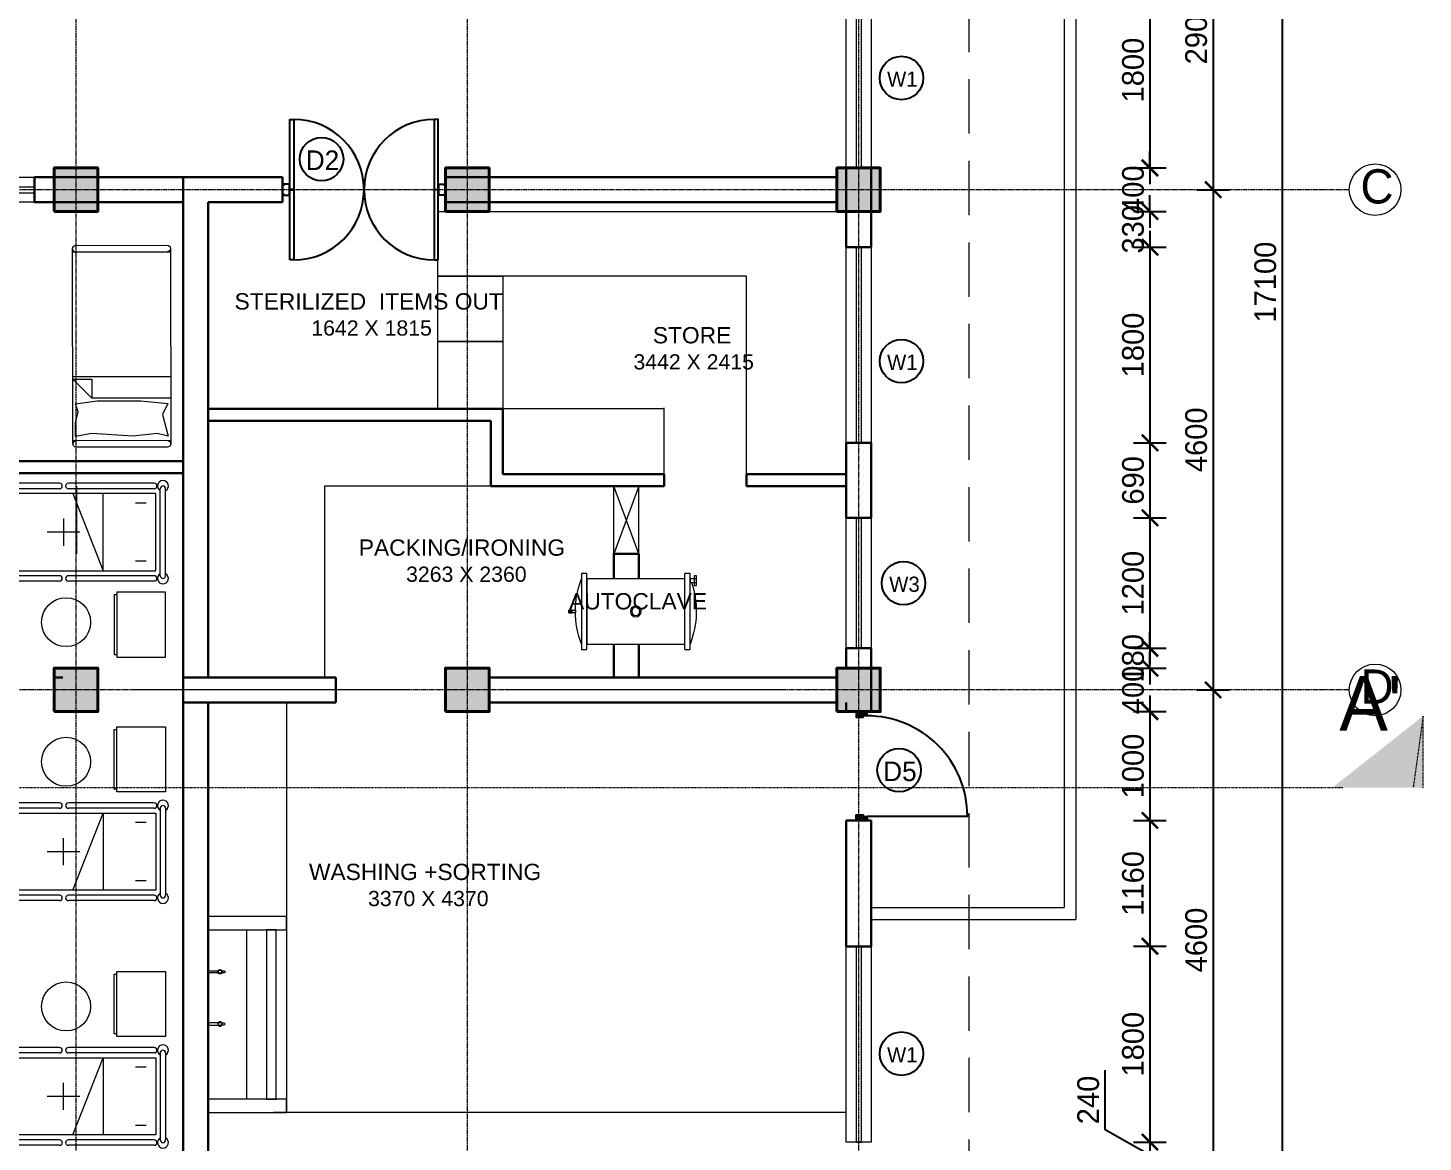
# Model space of a CAD drawing. Header units: inches. Extents: x -3071 to 2014935, y -37057 to 549694.
# Drawn here: x 1479307 to 1492143, y 417089 to 427335 of the extents above; entities that cross this region are included whole.
import ezdxf
from ezdxf.enums import TextEntityAlignment as Align

# ---------------------------------------------------------------- set-up
doc = ezdxf.new("R2010")
doc.units = ezdxf.units.IN
doc.header["$MEASUREMENT"] = 0
for name, pattern in [('ACAD_ISO08W100', [36, 24, -3, 6, -3]), ('DASHDOT2', [12.7, 6.35, -3.175, 0, -3.175]), ('DASHED', [0.75, 0.5, -0.25])]:
    doc.linetypes.add(name, pattern=pattern)
for name, color, linetype, lineweight in [('001-Archi- door window elevation', 92, 'Continuous', 25), ('001-Archi- Loose Furniture', 13, 'Continuous', 0), ('001-Archi-Opening Tags', 14, 'Continuous', 25), ('002-Archi- Opening', 90, 'Continuous', 25), ('002-Archi-Brick Wall', 10, 'Continuous', 50), ('A .4 col', 5, 'Continuous', 40), ('A 0.09 Furniture', 30, 'Continuous', 5), ('A 0.13 dw', 3, 'Continuous', 13), ('A 0.13 fixed furniture', 10, 'Continuous', 13), ('A 0.13 Furniture', 30, 'Continuous', 13), ('A 0.13 IND DIM', 240, 'Continuous', 13), ('A 0.13 sanitary', 8, 'Continuous', 13), ('A 0.13 Text', 6, 'Continuous', 13), ('A 0.13parapet partition', 230, 'Continuous', 13), ('A FURNITURE', 32, 'Continuous', 5), ('cen', 50, 'ACAD_ISO08W100', 5), ('dotted line', 1, 'DASHED', 9), ('Grid Tag', 6, 'Continuous', 20), ('p1 walls stone outline', 4, 'Continuous', 30), ('section', 6, 'DASHDOT2', 20), ('text', 7, 'Continuous', 25)]:
    doc.layers.add(name, color=color, linetype=linetype, lineweight=lineweight)
doc.styles.add('AERIAL', font='arial.ttf', dxfattribs={"height": 10})
doc.styles.add('Archi 100', font='GOTHIC.TTF', dxfattribs={"height": 200})
doc.styles.add('CG', font='GOTHIC.TTF', dxfattribs={"height": 40})
doc.styles.get("Standard").update_dxf_attribs({"font": 'GOTHIC.TTF'})
doc.dimstyles.new('Archi 100', dxfattribs={"dimtxt": 200, "dimasz": 150, "dimexe": 150, "dimexo": 300, "dimgap": 50, "dimtad": 1, "dimdec": 0, "dimrnd": 5, "dimzin": 0, "dimdsep": 46, "dimtxsty": 'Archi 100', "dimblk": 'ARCHTICK', "dimcen": 0.09, "dimdle": 150, "dimclrd": 256, "dimclre": 256, "dimclrt": 256, "dimadec": 0, "dimazin": 0, "dimtfac": 1, "dimtdec": 0, "dimtix": 1, "dimtofl": 0, "dimtmove": 0, "dimatfit": 3, "dimfxl": 150, "dimfxlon": 1, "dimtolj": 1, "dimtzin": 0, "dimlwd": -1, "dimlwe": -1, "dimarcsym": 0})

# ---------------------------------------------------------------- blocks, each defined once
blk = doc.blocks.new('tap bib long neck plan')
at = {"linetype": 'Continuous'}
blk.add_lwpolyline([(90, -10), (0, -10), (0, 10), (90, 10)], dxfattribs=at)
blk.add_lwpolyline([(126, 8), (147, 8, -1), (147, -8), (126, -8)], format="xyb", dxfattribs=at)
for radius in [20, 15]:
    blk.add_circle((108, 0), radius, dxfattribs=at)
blk = doc.blocks.new('autoclave')
at = {"layer": 'A FURNITURE'}
for p, q in [((-450, 350), (-450, -350)), ((450, 350), (450, -350))]:
    blk.add_line(p, q, dxfattribs=at)
for points in [[(-450, -350), (-500, -350), (-500, 350), (-450, 350)], [(450, 350), (500, 350), (500, -350), (450, -350)]]:
    blk.add_lwpolyline(points, dxfattribs=at)
for points in [[(-450, 300), (450, 300), (450, -300), (-450, -300)], [(-556, -12), (-556, 12), (-616, 12), (-616, -12)], [(-616, -12), (-616, 12), (-586, 12), (-586, -12)], [(559, -237), (559, -327), (538, -327), (538, -237)], [(500, -300), (500, -265), (559, -265), (559, -300)]]:
    blk.add_lwpolyline(points, close=True, dxfattribs=at)
for centre, radius in [((-601, 0), 8.75), ((-601, 0), 6.25), ((0, 0), 50), ((0, 0), 37.5)]:
    blk.add_circle(centre, radius, dxfattribs=at)
for centre, start, end in [((269, 0), 158.6772, 201.3228), ((-269, 0), 341.2946, 21.3228)]:
    blk.add_arc(centre, 825, start, end, dxfattribs=at)
blk = doc.blocks.new('A$C02CC5259')
at = {"layer": 'A FURNITURE', "ltscale": 12, "rotation": 90}
blk.add_blockref('autoclave', (300, 215), dxfattribs=at)
blk = doc.blocks.new('*U655')
at = {"ltscale": 100}
for points in [[(5, 50), (5, -50), (55, -50), (55, 15), (40, 15), (40, 50)], [(995, 50), (995, -50), (945, -50), (945, 15), (960, 15), (960, 50)]]:
    blk.add_hatch(color=256, dxfattribs=at).paths.add_polyline_path(points)
blk.add_lwpolyline([(43, 50), (43, 964, -0.414214), (957, 50)], format="xyb", dxfattribs=at)
for points in [[(5, 50), (5, -50), (55, -50), (55, 15), (40, 15), (40, 50)], [(995, 50), (995, -50), (945, -50), (945, 15), (960, 15), (960, 50)]]:
    blk.add_lwpolyline(points, close=True)
blk = doc.blocks.new('grid')
at = {"layer": 'Grid Tag', "linetype": 'Continuous', "ltscale": 30}
blk.add_circle((51, 48), 264, dxfattribs=at)
blk.add_attdef('GRID', (-143, -93), '', height=200)
blk = doc.blocks.new('fvreff')
for p, q in [((1237585, 353357), (1237585, 354157)), ((1237585, 353357), (1237585, 354157)), ((1237635, 353357), (1237635, 354157)), ((1237635, 353357), (1237635, 354157)), ((1238609, 354207), (1237819, 354207)), ((1238609, 354157), (1237819, 354157)), ((1239480, 354207), (1238690, 354207)), ((1239480, 354157), (1238690, 354157)), ((1239535, 353357), (1239535, 354157)), ((1239585, 353357), (1239585, 354157)), ((1237640, 354057), (1237705, 354057)), ((1237882, 354025), (1237982, 354025)), ((1238732, 354112), (1239011, 353402)), ((1239011, 353402), (1239011, 354112)), ((1239407, 354025), (1239307, 354025)), ((1238645, 353882), (1238645, 353632)), ((1238795, 353757), (1238495, 353757)), ((1237635, 353457), (1237705, 353457)), ((1237882, 353490), (1237982, 353490)), ((1239407, 353490), (1239307, 353490)), ((1238609, 353357), (1237819, 353357)), ((1238609, 353307), (1237819, 353307)), ((1239480, 353357), (1238690, 353357)), ((1239480, 353307), (1238690, 353307)), ((1237585, 351219), (1237585, 350419)), ((1237585, 351219), (1237585, 350419)), ((1237635, 351219), (1237635, 350419)), ((1237635, 351219), (1237635, 350419)), ((1238609, 351269), (1237819, 351269)), ((1238609, 351219), (1237819, 351219)), ((1239480, 351269), (1238690, 351269)), ((1239480, 351219), (1238690, 351219)), ((1239535, 351219), (1239535, 350419)), ((1239585, 351219), (1239585, 350419)), ((1237635, 351119), (1237705, 351119)), ((1237882, 351087), (1237982, 351087)), ((1238732, 350464), (1239011, 351174)), ((1239011, 351174), (1239011, 350464)), ((1239407, 351087), (1239307, 351087)), ((1238645, 350694), (1238645, 350944)), ((1238795, 350819), (1238495, 350819)), ((1237882, 350552), (1237982, 350552)), ((1239407, 350552), (1239307, 350552)), ((1237640, 350519), (1237705, 350519)), ((1238609, 350419), (1237819, 350419)), ((1239480, 350419), (1238690, 350419)), ((1238609, 350369), (1237819, 350369)), ((1239480, 350369), (1238690, 350369)), ((1238609, 349019), (1237819, 349019)), ((1239480, 349019), (1238690, 349019)), ((1237585, 348969), (1237585, 348169)), ((1237585, 348969), (1237585, 348169)), ((1237635, 348969), (1237635, 348169)), ((1237635, 348969), (1237635, 348169)), ((1238609, 348969), (1237819, 348969)), ((1239480, 348969), (1238690, 348969)), ((1238732, 348214), (1239011, 348924)), ((1239011, 348924), (1239011, 348214)), ((1239535, 348969), (1239535, 348169)), ((1239585, 348969), (1239585, 348169)), ((1237635, 348869), (1237705, 348869)), ((1237882, 348837), (1237982, 348837)), ((1239407, 348837), (1239307, 348837)), ((1238645, 348444), (1238645, 348694)), ((1238795, 348569), (1238495, 348569)), ((1237640, 348269), (1237705, 348269)), ((1237882, 348302), (1237982, 348302)), ((1239407, 348302), (1239307, 348302)), ((1238609, 348169), (1237819, 348169)), ((1238609, 348119), (1237819, 348119)), ((1239480, 348169), (1238690, 348169)), ((1239480, 348119), (1238690, 348119))]:
    blk.add_line(p, q)
for points in [[(1239495, 354112), (1237705, 354112), (1237705, 353402), (1239495, 353402)], [(1239135, 353207), (1239135, 352607), (1239585, 352607), (1239585, 353207)], [(1239135, 351369), (1239135, 351969), (1239585, 351969), (1239585, 351369)], [(1239495, 350464), (1237705, 350464), (1237705, 351174), (1239495, 351174)], [(1239135, 349119), (1239135, 349719), (1239585, 349719), (1239585, 349119)], [(1239495, 348214), (1237705, 348214), (1237705, 348924), (1239495, 348924)]]:
    blk.add_lwpolyline(points, close=True)
for points in [[(1239135, 353182), (1239110, 353182), (1239110, 352632), (1239135, 352632)], [(1239135, 351394), (1239110, 351394), (1239110, 351944), (1239135, 351944)], [(1239135, 349144), (1239110, 349144), (1239110, 349694), (1239135, 349694)]]:
    blk.add_lwpolyline(points)
for centre in [(1238669, 352930), (1238669, 351646), (1238669, 349396)]:
    blk.add_circle(centre, 225)
for centre, radius, start, end in [((1237610, 354182), 50, 300, 240), ((1237610, 354157), 25, 0, 180), ((1237610, 354157), 25, 0, 180), ((1237819, 354182), 25, 90, 270), ((1238609, 354182), 25, 270, 90), ((1238690, 354182), 25, 90, 270), ((1239480, 354182), 25, 270, 90), ((1239560, 354182), 50, 300, 240), ((1239560, 354157), 25, 0, 180), ((1237610, 353332), 50, 120, 60), ((1239560, 353332), 50, 120, 60), ((1237610, 353357), 25, 180, 0), ((1237610, 353357), 25, 180, 0), ((1237819, 353332), 25, 90, 270), ((1238609, 353332), 25, 270, 90), ((1238690, 353332), 25, 90, 270), ((1239480, 353332), 25, 270, 90), ((1239560, 353357), 25, 180, 0), ((1237610, 351244), 50, 300, 240), ((1237610, 351219), 25, 0, 180), ((1237610, 351219), 25, 0, 180), ((1237819, 351244), 25, 90, 270), ((1238609, 351244), 25, 270, 90), ((1238690, 351244), 25, 90, 270), ((1239480, 351244), 25, 270, 90), ((1239560, 351244), 50, 300, 240), ((1239560, 351219), 25, 0, 180), ((1237610, 350394), 50, 120, 60), ((1237610, 350419), 25, 180, 0), ((1237610, 350419), 25, 180, 0), ((1237819, 350394), 25, 90, 270), ((1238609, 350394), 25, 270, 90), ((1238690, 350394), 25, 90, 270), ((1239480, 350394), 25, 270, 90), ((1239560, 350394), 50, 120, 60), ((1239560, 350419), 25, 180, 0), ((1237610, 348994), 50, 300, 240), ((1237819, 348994), 25, 90, 270), ((1238609, 348994), 25, 270, 90), ((1238690, 348994), 25, 90, 270), ((1239480, 348994), 25, 270, 90), ((1239560, 348994), 50, 300, 240), ((1237610, 348969), 25, 0, 180), ((1237610, 348969), 25, 0, 180), ((1239560, 348969), 25, 0, 180), ((1237610, 348144), 50, 120, 60), ((1237610, 348169), 25, 180, 0), ((1237610, 348169), 25, 180, 0), ((1237819, 348144), 25, 90, 270), ((1238609, 348144), 25, 270, 90), ((1238690, 348144), 25, 90, 270), ((1239480, 348144), 25, 270, 90), ((1239560, 348144), 50, 120, 60), ((1239560, 348169), 25, 180, 0)]:
    blk.add_arc(centre, radius, start, end)
blk = doc.blocks.new('bed single hospital')
at = {"linetype": 'Continuous'}
for p, q in [((0, -30), (0, -1826)), ((900, -60), (0, -60)), ((900, -1826), (900, -30)), ((0, -650), (900, -650)), ((0, -1796), (900, -1796))]:
    blk.add_line(p, q, dxfattribs=at)
for points in [[(870, -60, 1), (870, 0), (30, 0, 1), (30, -60)], [(30, -1796, 1), (30, -1856), (870, -1856, 1), (870, -1796)]]:
    blk.add_lwpolyline(points, format="xyb", dxfattribs=at)
blk.add_lwpolyline([(625, -425), (875, -400), (825, -300), (875, -100), (775, -125), (550, -100), (175, -125), (25, -100), (25, -225), (50, -325), (25, -400), (225, -425)], close=True, dxfattribs=at)
blk.add_lwpolyline([(900, -450), (175, -450), (0, -625), (175, -625), (175, -450)], dxfattribs=at)
blk = doc.blocks.new('window tag')
blk.add_circle((0, 0), 200)
at = {"style": 'Archi 100', "flags": 1}
for tag, p in [('WIDTH', (15, 174.5)), ('HEIGHT', (-4.5, -348.5))]:
    blk.add_attdef(tag, p, '', height=200, dxfattribs=at)
at = {"style": 'Archi 100'}
blk.add_attdef('SYMBOL', text='', height=200, dxfattribs=at).set_placement((8, -10.5), align=Align.MIDDLE_CENTER)
blk = doc.blocks.new('OT DOOR')
for points in [[(-2, 1433), (-644, 1433, 0.014338), (-646, 1396), (-2, 1396)], [(-1, 1433, 0.146678), (1, 1433), (1, 1396), (-1, 1396)], [(3, 1435, 0.146678), (2, 1436), (40, 1436), (40, 1435)], [(644, 1433), (2, 1433), (2, 1396), (646, 1396, 0.014338)], [(-2, 67), (-644, 67, -0.014338), (-646, 104), (-2, 104)], [(-1, 67, -0.146678), (1, 67), (1, 104), (-1, 104)], [(644, 67), (2, 67), (2, 104), (646, 104, -0.014338)], [(3, 65, -0.146678), (2, 64), (40, 64), (40, 65)]]:
    blk.add_lwpolyline(points, format="xyb", close=True)
for points in [[(40, 1500), (40, 1488), (50, 1488), (50, 1437), (-10, 1437), (-10, 1437), (-50, 1437), (-50, 1488), (-40, 1488), (-40, 1500), (40, 1500)], [(40, 0), (40, 12), (50, 12), (50, 63), (-50, 63), (-50, 63), (-50, 63), (-50, 12), (-40, 12), (-40, 0), (40, 0)]]:
    blk.add_lwpolyline(points)
for centre, radius in [((1, 1435), 2.22), ((1, 1435), 0.933), ((1, 65), 2.22), ((1, 65), 0.933)]:
    blk.add_circle(centre, radius)
for centre, start, end in [((0, 1396), 180, 0), ((0, 104), 0, 180)]:
    blk.add_arc(centre, 646, start, end)
blk = doc.blocks.new('W2')
at = {"layer": 'A 0.13 dw'}
for points in [[(143910, 195589), (143910, 195359), (142110, 195359), (142110, 195589)], [(142110, 195446), (143910, 195446), (143910, 195496), (142110, 195496)]]:
    blk.add_lwpolyline(points, close=True, dxfattribs=at)
blk = doc.blocks.new('vfrfrfef')
at = {"layer": 'A 0.13 dw'}
for points in [[(1185496, 370608), (1185496, 370378), (1184296, 370378), (1184296, 370608)], [(1184296, 370465), (1185496, 370465), (1185496, 370515), (1184296, 370515)]]:
    blk.add_lwpolyline(points, close=True, dxfattribs=at)
blk = doc.blocks.new('ffwef')
at = {"layer": 'A 0.13 dw'}
for points in [[(1184596, 368096), (1184596, 367866), (1183596, 367866), (1183596, 368096)], [(1183596, 367953), (1184596, 367953), (1184596, 368003), (1183596, 368003)]]:
    blk.add_lwpolyline(points, close=True, dxfattribs=at)
blk = doc.blocks.new('_ArchTick')
at = {"color": 0, "linetype": 'ByBlock', "const_width": 0.15}
blk.add_lwpolyline([(-0.5, -0.5), (0.5, 0.5)], dxfattribs=at)
blk = doc.blocks.new('*D1755')
at = {"transparency": 16777216}
for p, q in [((1448085, 413003), (1448085, 412703)), ((1487149, 413003), (1487149, 412703)), ((1447935, 412853), (1487299, 412853))]:
    blk.add_line(p, q, dxfattribs=at)
at = {"layer": 'Defpoints', "color": 0, "transparency": 16777216}
for p in [(1448085, 419392), (1487149, 416447), (1487149, 412853)]:
    blk.add_point(p, dxfattribs=at)
at = {"transparency": 16777216, "xscale": 150, "yscale": 150, "zscale": 150, "rotation": 180}
blk.add_blockref('_ArchTick', (1448085, 412853), dxfattribs=at)
at = {"transparency": 16777216, "xscale": 150, "yscale": 150, "zscale": 150}
blk.add_blockref('_ArchTick', (1487149, 412853), dxfattribs=at)
at = {"transparency": 16777216, "insert": (1467617, 413008), "char_height": 200, "attachment_point": 5, "style": 'Archi 100'}
blk.add_mtext('\\A1;39065', dxfattribs=at)
blk = doc.blocks.new('*D1760')
at = {"transparency": 16777216}
for p, q in [((1489630, 427997), (1489630, 425897)), ((1489480, 427847), (1489780, 427847)), ((1489480, 426047), (1489780, 426047))]:
    blk.add_line(p, q, dxfattribs=at)
at = {"layer": 'Defpoints', "color": 0, "transparency": 16777216}
for p in [(1487064, 427847), (1487149, 426047), (1489630, 426047)]:
    blk.add_point(p, dxfattribs=at)
at = {"transparency": 16777216, "xscale": 150, "yscale": 150, "zscale": 150}
for p, rotation in [((1489630, 427847), 90), ((1489630, 426047), 270)]:
    blk.add_blockref('_ArchTick', p, dxfattribs=dict(at, rotation=rotation))
at = {"transparency": 16777216, "insert": (1489475, 426947), "char_height": 200, "attachment_point": 5, "rotation": 90, "style": 'Archi 100'}
blk.add_mtext('\\A1;1800', dxfattribs=at)
blk = doc.blocks.new('*D1761')
at = {"transparency": 16777216}
for p, q in [((1489630, 426047), (1489630, 426197)), ((1489480, 426047), (1489780, 426047)), ((1489480, 425647), (1489780, 425647)), ((1489630, 425647), (1489630, 425497))]:
    blk.add_line(p, q, dxfattribs=at)
at = {"layer": 'Defpoints', "color": 0, "transparency": 16777216}
for p in [(1487149, 426047), (1487149, 425647), (1489630, 425647)]:
    blk.add_point(p, dxfattribs=at)
at = {"transparency": 16777216, "xscale": 150, "yscale": 150, "zscale": 150}
for p, rotation in [((1489630, 426047), 270), ((1489630, 425647), 90)]:
    blk.add_blockref('_ArchTick', p, dxfattribs=dict(at, rotation=rotation))
at = {"transparency": 16777216, "insert": (1489475, 425847), "char_height": 200, "attachment_point": 5, "rotation": 90, "style": 'Archi 100'}
blk.add_mtext('\\A1;400', dxfattribs=at)
blk = doc.blocks.new('*D1762')
at = {"transparency": 16777216}
for p, q in [((1489630, 425647), (1489630, 425797)), ((1489480, 425647), (1489780, 425647)), ((1489480, 425319), (1489780, 425319)), ((1489630, 425319), (1489630, 425169))]:
    blk.add_line(p, q, dxfattribs=at)
at = {"layer": 'Defpoints', "color": 0, "transparency": 16777216}
for p in [(1487149, 425647), (1487064, 425319), (1489630, 425319)]:
    blk.add_point(p, dxfattribs=at)
at = {"transparency": 16777216, "xscale": 150, "yscale": 150, "zscale": 150}
for p, rotation in [((1489630, 425647), 270), ((1489630, 425319), 90)]:
    blk.add_blockref('_ArchTick', p, dxfattribs=dict(at, rotation=rotation))
at = {"transparency": 16777216, "insert": (1489475, 425483), "char_height": 200, "attachment_point": 5, "rotation": 90, "style": 'Archi 100'}
blk.add_mtext('\\A1;330', dxfattribs=at)
blk = doc.blocks.new('*D1763')
at = {"transparency": 16777216}
for p, q in [((1489630, 425469), (1489630, 423369)), ((1489480, 425319), (1489780, 425319)), ((1489480, 423519), (1489780, 423519))]:
    blk.add_line(p, q, dxfattribs=at)
at = {"layer": 'Defpoints', "color": 0, "transparency": 16777216}
for p in [(1487064, 425319), (1487064, 423519), (1489630, 423519)]:
    blk.add_point(p, dxfattribs=at)
at = {"transparency": 16777216, "xscale": 150, "yscale": 150, "zscale": 150}
for p, rotation in [((1489630, 425319), 90), ((1489630, 423519), 270)]:
    blk.add_blockref('_ArchTick', p, dxfattribs=dict(at, rotation=rotation))
at = {"transparency": 16777216, "insert": (1489475, 424419), "char_height": 200, "attachment_point": 5, "rotation": 90, "style": 'Archi 100'}
blk.add_mtext('\\A1;1800', dxfattribs=at)
blk = doc.blocks.new('*D1764')
at = {"transparency": 16777216}
for p, q in [((1489630, 423669), (1489630, 422679)), ((1489480, 423519), (1489780, 423519)), ((1489480, 422829), (1489780, 422829))]:
    blk.add_line(p, q, dxfattribs=at)
at = {"layer": 'Defpoints', "color": 0, "transparency": 16777216}
for p in [(1487064, 423519), (1487064, 422829), (1489630, 422829)]:
    blk.add_point(p, dxfattribs=at)
at = {"transparency": 16777216, "xscale": 150, "yscale": 150, "zscale": 150}
for p, rotation in [((1489630, 423519), 90), ((1489630, 422829), 270)]:
    blk.add_blockref('_ArchTick', p, dxfattribs=dict(at, rotation=rotation))
at = {"transparency": 16777216, "insert": (1489475, 423174), "char_height": 200, "attachment_point": 5, "rotation": 90, "style": 'Archi 100'}
blk.add_mtext('\\A1;690', dxfattribs=at)
blk = doc.blocks.new('*D1765')
at = {"transparency": 16777216}
for p, q in [((1489630, 422979), (1489630, 421480)), ((1489480, 422829), (1489780, 422829)), ((1489480, 421630), (1489780, 421630))]:
    blk.add_line(p, q, dxfattribs=at)
at = {"layer": 'Defpoints', "color": 0, "transparency": 16777216}
for p in [(1487064, 422829), (1487064, 421630), (1489630, 421630)]:
    blk.add_point(p, dxfattribs=at)
at = {"transparency": 16777216, "xscale": 150, "yscale": 150, "zscale": 150}
for p, rotation in [((1489630, 422829), 90), ((1489630, 421630), 270)]:
    blk.add_blockref('_ArchTick', p, dxfattribs=dict(at, rotation=rotation))
at = {"transparency": 16777216, "insert": (1489475, 422229), "char_height": 200, "attachment_point": 5, "rotation": 90, "style": 'Archi 100'}
blk.add_mtext('\\A1;1200', dxfattribs=at)
blk = doc.blocks.new('*D1766')
at = {"transparency": 16777216}
for p, q in [((1489630, 421630), (1489630, 421780)), ((1489480, 421630), (1489780, 421630)), ((1489480, 421447), (1489780, 421447)), ((1489630, 421447), (1489630, 421297))]:
    blk.add_line(p, q, dxfattribs=at)
at = {"layer": 'Defpoints', "color": 0, "transparency": 16777216}
for p in [(1487064, 421630), (1487149, 421447), (1489630, 421447)]:
    blk.add_point(p, dxfattribs=at)
at = {"transparency": 16777216, "xscale": 150, "yscale": 150, "zscale": 150}
for p, rotation in [((1489630, 421630), 270), ((1489630, 421447), 90)]:
    blk.add_blockref('_ArchTick', p, dxfattribs=dict(at, rotation=rotation))
at = {"transparency": 16777216, "insert": (1489475, 421538), "char_height": 200, "attachment_point": 5, "rotation": 90, "style": 'Archi 100'}
blk.add_mtext('\\A1;180', dxfattribs=at)
blk = doc.blocks.new('*D1767')
at = {"transparency": 16777216}
for p, q in [((1489630, 421447), (1489630, 421597)), ((1489480, 421447), (1489780, 421447)), ((1489480, 421047), (1489780, 421047)), ((1489630, 421047), (1489630, 420897))]:
    blk.add_line(p, q, dxfattribs=at)
at = {"layer": 'Defpoints', "color": 0, "transparency": 16777216}
for p in [(1487149, 421447), (1487149, 421047), (1489630, 421047)]:
    blk.add_point(p, dxfattribs=at)
at = {"transparency": 16777216, "xscale": 150, "yscale": 150, "zscale": 150}
for p, rotation in [((1489630, 421447), 270), ((1489630, 421047), 90)]:
    blk.add_blockref('_ArchTick', p, dxfattribs=dict(at, rotation=rotation))
at = {"transparency": 16777216, "insert": (1489475, 421247), "char_height": 200, "attachment_point": 5, "rotation": 90, "style": 'Archi 100'}
blk.add_mtext('\\A1;400', dxfattribs=at)
blk = doc.blocks.new('*D1768')
at = {"transparency": 16777216}
for p, q in [((1489630, 421197), (1489630, 419897)), ((1489480, 421047), (1489780, 421047)), ((1489480, 420047), (1489780, 420047))]:
    blk.add_line(p, q, dxfattribs=at)
at = {"layer": 'Defpoints', "color": 0, "transparency": 16777216}
for p in [(1487149, 421047), (1487064, 420047), (1489630, 420047)]:
    blk.add_point(p, dxfattribs=at)
at = {"transparency": 16777216, "xscale": 150, "yscale": 150, "zscale": 150}
for p, rotation in [((1489630, 421047), 90), ((1489630, 420047), 270)]:
    blk.add_blockref('_ArchTick', p, dxfattribs=dict(at, rotation=rotation))
at = {"transparency": 16777216, "insert": (1489475, 420547), "char_height": 200, "attachment_point": 5, "rotation": 90, "style": 'Archi 100'}
blk.add_mtext('\\A1;1000', dxfattribs=at)
blk = doc.blocks.new('*D1769')
at = {"transparency": 16777216}
for p, q in [((1489630, 420197), (1489630, 418739)), ((1489480, 420047), (1489780, 420047)), ((1489480, 418889), (1489780, 418889))]:
    blk.add_line(p, q, dxfattribs=at)
at = {"layer": 'Defpoints', "color": 0, "transparency": 16777216}
for p in [(1487064, 420047), (1487064, 418889), (1489630, 418889)]:
    blk.add_point(p, dxfattribs=at)
at = {"transparency": 16777216, "xscale": 150, "yscale": 150, "zscale": 150}
for p, rotation in [((1489630, 420047), 90), ((1489630, 418889), 270)]:
    blk.add_blockref('_ArchTick', p, dxfattribs=dict(at, rotation=rotation))
at = {"transparency": 16777216, "insert": (1489475, 419468), "char_height": 200, "attachment_point": 5, "rotation": 90, "style": 'Archi 100'}
blk.add_mtext('\\A1;1160', dxfattribs=at)
blk = doc.blocks.new('*D1770')
at = {"transparency": 16777216}
for p, q in [((1489630, 419039), (1489630, 416939)), ((1489480, 418889), (1489780, 418889)), ((1489480, 417089), (1489780, 417089))]:
    blk.add_line(p, q, dxfattribs=at)
at = {"layer": 'Defpoints', "color": 0, "transparency": 16777216}
for p in [(1487064, 418889), (1487064, 417089), (1489630, 417089)]:
    blk.add_point(p, dxfattribs=at)
at = {"transparency": 16777216, "xscale": 150, "yscale": 150, "zscale": 150}
for p, rotation in [((1489630, 418889), 90), ((1489630, 417089), 270)]:
    blk.add_blockref('_ArchTick', p, dxfattribs=dict(at, rotation=rotation))
at = {"transparency": 16777216, "insert": (1489475, 417989), "char_height": 200, "attachment_point": 5, "rotation": 90, "style": 'Archi 100'}
blk.add_mtext('\\A1;1800', dxfattribs=at)
blk = doc.blocks.new('*D1771')
at = {"transparency": 16777216}
for p, q in [((1489218, 417203), (1489218, 417749)), ((1489630, 416968), (1489218, 417203)), ((1489630, 417239), (1489630, 416697)), ((1489480, 417089), (1489780, 417089)), ((1489480, 416847), (1489780, 416847))]:
    blk.add_line(p, q, dxfattribs=at)
at = {"layer": 'Defpoints', "color": 0, "transparency": 16777216}
for p in [(1487064, 417089), (1487149, 416847), (1489630, 416847)]:
    blk.add_point(p, dxfattribs=at)
at = {"transparency": 16777216, "xscale": 150, "yscale": 150, "zscale": 150}
for p, rotation in [((1489630, 417089), 90), ((1489630, 416847), 270)]:
    blk.add_blockref('_ArchTick', p, dxfattribs=dict(at, rotation=rotation))
at = {"transparency": 16777216, "insert": (1489063, 417476), "char_height": 200, "attachment_point": 5, "rotation": 90, "style": 'Archi 100'}
blk.add_mtext('\\A1;240', dxfattribs=at)
blk = doc.blocks.new('*D1774')
at = {"transparency": 16777216}
for p, q in [((1490211, 428897), (1490211, 425697)), ((1490061, 428747), (1490361, 428747)), ((1490061, 425847), (1490361, 425847))]:
    blk.add_line(p, q, dxfattribs=at)
at = {"layer": 'Defpoints', "color": 0, "transparency": 16777216}
for p in [(1486949, 428747), (1486949, 425847), (1490211, 425847)]:
    blk.add_point(p, dxfattribs=at)
at = {"transparency": 16777216, "xscale": 150, "yscale": 150, "zscale": 150}
for p, rotation in [((1490211, 428747), 90), ((1490211, 425847), 270)]:
    blk.add_blockref('_ArchTick', p, dxfattribs=dict(at, rotation=rotation))
at = {"transparency": 16777216, "insert": (1490056, 427297), "char_height": 200, "attachment_point": 5, "rotation": 90, "style": 'Archi 100'}
blk.add_mtext('\\A1;2900', dxfattribs=at)
blk = doc.blocks.new('*D1775')
at = {"transparency": 16777216}
for p, q in [((1490211, 425997), (1490211, 421097)), ((1490061, 425847), (1490361, 425847)), ((1490061, 421247), (1490361, 421247))]:
    blk.add_line(p, q, dxfattribs=at)
at = {"layer": 'Defpoints', "color": 0, "transparency": 16777216}
for p in [(1486949, 425847), (1486949, 421247), (1490211, 421247)]:
    blk.add_point(p, dxfattribs=at)
at = {"transparency": 16777216, "xscale": 150, "yscale": 150, "zscale": 150}
for p, rotation in [((1490211, 425847), 90), ((1490211, 421247), 270)]:
    blk.add_blockref('_ArchTick', p, dxfattribs=dict(at, rotation=rotation))
at = {"transparency": 16777216, "insert": (1490056, 423547), "char_height": 200, "attachment_point": 5, "rotation": 90, "style": 'Archi 100'}
blk.add_mtext('\\A1;4600', dxfattribs=at)
blk = doc.blocks.new('*D1776')
at = {"transparency": 16777216}
for p, q in [((1490211, 421397), (1490211, 416497)), ((1490061, 421247), (1490361, 421247)), ((1490061, 416647), (1490361, 416647))]:
    blk.add_line(p, q, dxfattribs=at)
at = {"layer": 'Defpoints', "color": 0, "transparency": 16777216}
for p in [(1486949, 421247), (1486949, 416647), (1490211, 416647)]:
    blk.add_point(p, dxfattribs=at)
at = {"transparency": 16777216, "xscale": 150, "yscale": 150, "zscale": 150}
for p, rotation in [((1490211, 421247), 90), ((1490211, 416647), 270)]:
    blk.add_blockref('_ArchTick', p, dxfattribs=dict(at, rotation=rotation))
at = {"transparency": 16777216, "insert": (1490056, 418947), "char_height": 200, "attachment_point": 5, "rotation": 90, "style": 'Archi 100'}
blk.add_mtext('\\A1;4600', dxfattribs=at)
blk = doc.blocks.new('*D1777')
at = {"transparency": 16777216}
for p, q in [((1490847, 433697), (1490847, 416297)), ((1490697, 433547), (1490997, 433547)), ((1490697, 416447), (1490997, 416447))]:
    blk.add_line(p, q, dxfattribs=at)
at = {"layer": 'Defpoints', "color": 0, "transparency": 16777216}
for p in [(1487149, 433547), (1487149, 416447), (1490847, 416447)]:
    blk.add_point(p, dxfattribs=at)
at = {"transparency": 16777216, "xscale": 150, "yscale": 150, "zscale": 150}
for p, rotation in [((1490847, 433547), 90), ((1490847, 416447), 270)]:
    blk.add_blockref('_ArchTick', p, dxfattribs=dict(at, rotation=rotation))
at = {"transparency": 16777216, "insert": (1490692, 424997), "char_height": 200, "attachment_point": 5, "rotation": 90, "style": 'Archi 100'}
blk.add_mtext('\\A1;17100', dxfattribs=at)

msp = doc.modelspace()

# ---------------------------------------------------------------- hatches: boundary and pattern name
at = {"layer": 'A .4 col', "linetype": 'Continuous'}
h = msp.add_hatch(color=256, dxfattribs=at)
h.dxf.hatch_style = 1
h.paths.add_polyline_path([(1479549.45, 425647.13), (1479949.45, 425647.13), (1479949.45, 426047.13), (1479549.45, 426047.13)])
h = msp.add_hatch(color=256, dxfattribs=at)
h.dxf.hatch_style = 1
h.paths.add_polyline_path([(1483149.45, 425647.13), (1483549.45, 425647.13), (1483549.45, 426047.13), (1483149.45, 426047.13)])
h = msp.add_hatch(color=256, dxfattribs=at)
h.dxf.hatch_style = 1
h.paths.add_polyline_path([(1486749.45, 425647.13), (1487149.45, 425647.13), (1487149.45, 426047.13), (1486749.45, 426047.13)])
h = msp.add_hatch(color=256, dxfattribs=at)
h.dxf.hatch_style = 1
h.paths.add_polyline_path([(1479549.45, 421047.13), (1479949.45, 421047.13), (1479949.45, 421447.13), (1479549.45, 421447.13)])
h = msp.add_hatch(color=256, dxfattribs=at)
h.dxf.hatch_style = 1
h.paths.add_polyline_path([(1483149.45, 421047.13), (1483549.45, 421047.13), (1483549.45, 421447.13), (1483149.45, 421447.13)])
h = msp.add_hatch(color=256, dxfattribs=at)
h.dxf.hatch_style = 1
h.paths.add_polyline_path([(1486749.45, 421047.13), (1487149.45, 421047.13), (1487149.45, 421447.13), (1486749.45, 421447.13)])
at = {"layer": 'section'}
msp.add_hatch(color=256, dxfattribs=at).paths.add_polyline_path([(1492142.88, 421006.9), (1491307.79, 420347.81), (1492142.88, 420347.81)])

# ---------------------------------------------------------------- linework, layer by layer
at = {"layer": '002-Archi-Brick Wall'}
msp.add_line((1479634.45, 422732.13), (1479634.45, 422732.13), dxfattribs=at)
msp.add_line((1479634.45, 422732.13), (1479634.45, 422732.13), dxfattribs=at)
msp.add_line((1479634.45, 422732.13), (1479634.45, 422732.13), dxfattribs=at)
msp.add_line((1479634.45, 422732.13), (1479634.45, 422732.13), dxfattribs=at)
at = {"layer": 'A .4 col', "linetype": 'Continuous'}
for points in [[(1479549.45, 425647.13), (1479949.45, 425647.13), (1479949.45, 426047.13), (1479549.45, 426047.13)], [(1483149.45, 425647.13), (1483549.45, 425647.13), (1483549.45, 426047.13), (1483149.45, 426047.13)], [(1486749.45, 425647.13), (1487149.45, 425647.13), (1487149.45, 426047.13), (1486749.45, 426047.13)], [(1479549.45, 421047.13), (1479949.45, 421047.13), (1479949.45, 421447.13), (1479549.45, 421447.13)], [(1483149.45, 421047.13), (1483549.45, 421047.13), (1483549.45, 421447.13), (1483149.45, 421447.13)], [(1486749.45, 421047.13), (1487149.45, 421047.13), (1487149.45, 421447.13), (1486749.45, 421447.13)]]:
    msp.add_lwpolyline(points, close=True, dxfattribs=at)
at = {"layer": 'A 0.09 Furniture', "linetype": 'Continuous'}
for p, q in [((1485159.45, 423832.13), (1483677.11, 423832.13)), ((1485159.45, 423232.13), (1485159.45, 423842.13))]:
    msp.add_line(p, q, dxfattribs=at)
msp.add_lwpolyline([(1485919.45, 423122.13), (1485919.45, 425052.13), (1483077.11, 425052.13), (1483077.11, 425647.13), (1486749.45, 425647.13)], dxfattribs=at)
for points in [[(1483677.11, 425052.13), (1483677.11, 424452.13), (1483077.11, 424452.13), (1483077.11, 425052.13)], [(1483677.11, 424452.13), (1483677.11, 423832.13), (1483077.11, 423832.13), (1483077.11, 424452.13)]]:
    msp.add_lwpolyline(points, close=True, dxfattribs=at)
at = {"layer": 'A 0.13 dw', "ltscale": 15}
for p, q in [((1482825.55, 421247.13), (1480265.35, 421247.13)), ((1486263.25, 421247.13), (1483703.05, 421247.13))]:
    msp.add_line(p, q, dxfattribs=at)
at = {"layer": 'A 0.13 fixed furniture'}
for p, q in [((1483567.11, 423122.13), (1482034.62, 423122.13)), ((1482034.62, 423122.13), (1482034.62, 421362.13)), ((1481685.99, 421122.53), (1481685.99, 417362.13)), ((1486834.45, 417362.13), (1481565.99, 417362.13))]:
    msp.add_line(p, q, dxfattribs=at)
at = {"layer": 'A 0.13 sanitary'}
for p, q in [((1481685.99, 419162.13), (1480965.99, 419162.13)), ((1481685.99, 419042.13), (1481685.99, 419162.13)), ((1480965.99, 419042.13), (1481685.99, 419042.13))]:
    msp.add_line(p, q, dxfattribs=at)
for points in [[(1481500.98, 417482.13), (1481320.98, 417482.13), (1481320.98, 419042.13), (1481500.98, 419042.13)], [(1481590.98, 419042.13), (1481500.98, 419042.13), (1481500.98, 417482.13), (1481590.98, 417482.13)], [(1480965.99, 417362.13), (1481685.99, 417362.13), (1481685.99, 417482.13), (1480965.99, 417482.13)]]:
    msp.add_lwpolyline(points, close=True, dxfattribs=at)
at = {"layer": 'A 0.13parapet partition'}
for p, q in [((1488949.45, 430344.41), (1488949.45, 419135.14)), ((1488839.45, 429744.41), (1488839.45, 419245.14)), ((1487064.45, 419245.14), (1488839.45, 419245.14)), ((1487064.45, 419135.14), (1488949.45, 419135.14))]:
    msp.add_line(p, q, dxfattribs=at)
at = {"layer": 'A 0.13parapet partition', "ltscale": 20}
for p, q in [((1479757.63, 422499.02), (1479757.63, 423122.13)), ((1484697.8, 422499.02), (1484697.8, 423122.13)), ((1484927.8, 422499.02), (1484697.8, 423122.13)), ((1484927.8, 423122.13), (1484697.8, 422499.02)), ((1484927.8, 422499.02), (1484927.8, 423122.13))]:
    msp.add_line(p, q, dxfattribs=at)
at = {"layer": 'cen', "ltscale": 2}
for p, q in [((1479749.45, 437077.51), (1479749.45, 411992.49)), ((1483349.45, 437077.51), (1483349.45, 411992.49)), ((1486949.45, 437077.51), (1486949.45, 411992.49)), ((1491464.45, 425847.13), (1443784.45, 425847.13)), ((1491464.45, 421247.13), (1443784.45, 421247.13))]:
    msp.add_line(p, q, dxfattribs=at)
at = {"layer": 'dotted line', "ltscale": 1000}
msp.add_line((1487964.45, 434362.9), (1487964.45, 414917.09), dxfattribs=at)
at = {"layer": 'p1 walls stone outline'}
for p, q in [((1486834.45, 425318.87), (1486834.45, 426047.13)), ((1487064.45, 426047.13), (1487064.45, 425318.87)), ((1480735.99, 425962.13), (1479366.5, 425962.13)), ((1479366.5, 425962.13), (1479366.5, 425727.19)), ((1481649.45, 425961.52), (1480735.99, 425962.13)), ((1480735.99, 425962.13), (1480735.99, 421132.13)), ((1481649.45, 425961.52), (1481649.45, 425731.52)), ((1483789.66, 425962.13), (1483149.45, 425962.13)), ((1486038.36, 425962.13), (1483489.66, 425962.13)), ((1486038.36, 425962.13), (1486749.45, 425962.13)), ((1480735.99, 425732.13), (1479366.5, 425732.13)), ((1481649.45, 425732.13), (1480965.99, 425732.13)), ((1480965.99, 425732.13), (1480965.99, 421362.13)), ((1486749.45, 425732.13), (1483149.45, 425732.13)), ((1486834.45, 425318.87), (1487064.45, 425318.87)), ((1483677.11, 423832.13), (1480965.99, 423832.13)), ((1483677.11, 423232.13), (1483677.11, 423832.13)), ((1483567.11, 423722.13), (1480965.99, 423722.13)), ((1483567.11, 423122.13), (1483567.11, 423722.13)), ((1486834.45, 422829.42), (1486834.45, 423518.99)), ((1486834.45, 423518.99), (1487064.45, 423518.99)), ((1487064.45, 423518.99), (1487064.45, 422829.42)), ((1480735.99, 423350.86), (1477734.45, 423350.86)), ((1480735.99, 423263.98), (1480735.99, 423373.98)), ((1477734.45, 423240.86), (1480735.99, 423240.86)), ((1485159.45, 423232.13), (1483677.11, 423232.13)), ((1485159.45, 423232.13), (1485159.45, 423122.13)), ((1486834.45, 423232.13), (1485919.45, 423232.13)), ((1485919.45, 423232.13), (1485919.45, 423122.13)), ((1485159.45, 423122.13), (1483567.11, 423122.13)), ((1486834.45, 423122.13), (1485919.45, 423122.13)), ((1486834.45, 422829.42), (1487064.45, 422829.42)), ((1484697.8, 422269.02), (1484697.8, 422499.02)), ((1484697.8, 422499.02), (1484927.8, 422499.02)), ((1484927.8, 422269.02), (1484927.8, 422499.02)), ((1484697.8, 422269.02), (1484697.8, 422410.53)), ((1484697.8, 421362.13), (1484697.8, 421669.02)), ((1484927.8, 421362.13), (1484927.8, 421669.02)), ((1486834.45, 421447.13), (1486834.45, 421629.54)), ((1486834.45, 421629.54), (1487064.45, 421629.54)), ((1487064.45, 421629.54), (1487064.45, 421047.13)), ((1479629.45, 421362.13), (1479549.45, 421362.13)), ((1482140.08, 421362.13), (1480735.99, 421362.13)), ((1481349.28, 421362.13), (1480735.99, 421362.13)), ((1482034.62, 421362.13), (1482030.37, 421362.13)), ((1482140.08, 421362.13), (1482140.08, 421132.13)), ((1483149.45, 421132.13), (1483149.45, 421362.13)), ((1483549.45, 421362.13), (1484384.39, 421362.13)), ((1486263.25, 421362.13), (1483703.05, 421362.13)), ((1486561.82, 421362.13), (1485730.11, 421362.13)), ((1486562.27, 421362.13), (1486749.45, 421362.13)), ((1487149.45, 421362.13), (1487149.45, 421132.13)), ((1480735.99, 421132.13), (1482030.37, 421132.13)), ((1480735.99, 421132.13), (1480735.99, 416762.13)), ((1480965.99, 421132.13), (1480965.99, 416762.13)), ((1482030.37, 421132.13), (1482140.08, 421132.13)), ((1484499.39, 421132.13), (1483549.45, 421132.13)), ((1485718.53, 421132.13), (1484499.39, 421132.13)), ((1486561.82, 421132.13), (1485344.44, 421132.13)), ((1486562.27, 421132.13), (1486749.45, 421132.13)), ((1486834.45, 421131.9), (1486834.45, 421047.13)), ((1487064.45, 421047.13), (1486834.45, 421047.13)), ((1487064.45, 421131.9), (1487064.45, 421047.13)), ((1486834.45, 420047.13), (1486834.45, 418888.72)), ((1487064.45, 420047.13), (1486834.45, 420047.13)), ((1487064.45, 420047.13), (1487064.45, 418888.72)), ((1486834.45, 418888.72), (1487064.45, 418888.72))]:
    msp.add_line(p, q, dxfattribs=at)
at = {"layer": 'section'}
for p, q in [((1492142.88, 421006.9), (1492051.94, 420347.81)), ((1492142.88, 420347.81), (1492142.88, 421006.9)), ((1491402.99, 420347.81), (1442915.17, 420347.81))]:
    msp.add_line(p, q, dxfattribs=at)

# ---------------------------------------------------------------- block references
ref = msp.add_blockref('grid', (1491655.51, 425804.02), dxfattribs=dict(xscale=0.8987445155798923, yscale=0.8987445155798923, zscale=0.8987445155798923))
ref.add_attrib('GRID', 'C', (1491566.98, 425720.24), dxfattribs={"height": 314.56})
ref = msp.add_blockref('grid', (1491655.51, 421204.03), dxfattribs=dict(xscale=0.8987445155798923, yscale=0.8987445155798923, zscale=0.8987445155798923))
ref.add_attrib('GRID', 'D', (1491566.98, 421120.25), dxfattribs={"height": 314.56})
at = {"layer": '001-Archi- door window elevation', "color": 2}
msp.add_blockref('ffwef', (294770.56, 57866.63), dxfattribs=at)
at = {"layer": '001-Archi- door window elevation', "color": 2, "rotation": 90}
msp.add_blockref('vfrfrfef', (1857442.29, -762666.58), dxfattribs=at)
at = {"layer": '001-Archi- Loose Furniture', "xscale": -1, "rotation": 180.0797685872157}
msp.add_blockref('bed single hospital', (1479721.6, 423478.67), dxfattribs=at)
at = {"layer": '001-Archi- Loose Furniture'}
msp.add_blockref('fvreff', (240989.72, 68939.99), dxfattribs=at)
at = {"layer": '001-Archi-Opening Tags'}
ref = msp.add_blockref('window tag', (1487343.82, 426874.35), dxfattribs=at)
ref.add_attrib('SYMBOL', 'W1', dxfattribs={"layer": '0', "height": 140, "style": 'CG'}).set_placement((1487351.82, 426863.85), align=Align.MIDDLE_CENTER)
ref = msp.add_blockref('window tag', (1482009.36, 426128.4), dxfattribs=at)
ref.add_attrib('SYMBOL', 'D2', dxfattribs={"layer": '0', "height": 180, "style": 'CG'}).set_placement((1482017.36, 426117.9), align=Align.MIDDLE_CENTER)
ref = msp.add_blockref('window tag', (1487343.82, 424270.88), dxfattribs=at)
ref.add_attrib('SYMBOL', 'W1', dxfattribs={"layer": '0', "height": 140, "style": 'CG'}).set_placement((1487351.82, 424260.38), align=Align.MIDDLE_CENTER)
ref = msp.add_blockref('window tag', (1487363.47, 422229.1), dxfattribs=at)
ref.add_attrib('SYMBOL', 'W3', dxfattribs={"layer": '0', "height": 140, "style": 'CG'}).set_placement((1487371.47, 422218.6), align=Align.MIDDLE_CENTER)
ref = msp.add_blockref('window tag', (1487321.87, 420508.84), dxfattribs=at)
ref.add_attrib('SYMBOL', 'D5', dxfattribs={"layer": '0', "height": 180, "style": 'CG'}).set_placement((1487329.87, 420498.34), align=Align.MIDDLE_CENTER)
ref = msp.add_blockref('window tag', (1487343.82, 417901.75), dxfattribs=at)
ref.add_attrib('SYMBOL', 'W1', dxfattribs={"layer": '0', "height": 140, "style": 'CG'}).set_placement((1487351.82, 417891.25), align=Align.MIDDLE_CENTER)
at = {"layer": '002-Archi- Opening', "rotation": 269.9999855143101}
msp.add_blockref('OT DOOR', (1481649.45, 425847.13), dxfattribs=at)
at = {"layer": '002-Archi- Opening', "xscale": -1.010101010091603, "yscale": 1.010101010100698, "zscale": 1.01010101010101, "rotation": 270}
msp.add_blockref('*U655', (1486976.52, 420041.85), dxfattribs=at)
at = {"layer": 'A 0.13 Furniture', "extrusion": (0, 0, -1), "zscale": -1, "rotation": 90}
msp.add_blockref('A$C02CC5259', (-1484684.87, 421669.02), dxfattribs=at)
at = {"layer": 'A 0.13 IND DIM', "rotation": 90}
for p in [(1682423.05, 283936.86), (1682423.05, 281408.72), (1682423.05, 274978.57)]:
    msp.add_blockref('W2', p, dxfattribs=at)
at = {"layer": 'A 0.13 sanitary'}
msp.add_blockref('tap bib long neck plan', (1480967.37, 418654.71), dxfattribs=at)
at = {"layer": 'A 0.13 sanitary', "xscale": -1, "rotation": 180}
msp.add_blockref('tap bib long neck plan', (1480967.37, 418174.71), dxfattribs=at)

# ---------------------------------------------------------------- texts
at = {"layer": 'A 0.13 Text', "linetype": 'Continuous', "insert": (1491659.36, 421123.74), "char_height": 500, "width": 2050.5885, "attachment_point": 5, "style": 'CG'}
msp.add_mtext("A'", dxfattribs=at)
at = {"layer": 'text', "char_height": 150, "width": 14192.8258, "attachment_point": 1, "style": 'AERIAL'}
for s, insert in [('STERILIZED  ITEMS OUT\\P{\\H0.9333x;             1642 X 1815}', (1481208.43, 424895.09)), ('    STORE {\\H0.75x;\\P\\H1.244x; 3442 X 2415}', (1484823.63, 424583.73)), ('PACKING/IRONING\\P{\\H0.9333x;        3263 X 2360}', (1482351.71, 422630.88)), ('AUTOCLAVE', (1484286.1, 422137.14)), ('WASHING +SORTING\\P{\\H0.9333x;          3370 X 4370}', (1481893.15, 419648.55))]:
    msp.add_mtext(s, dxfattribs=dict(at, insert=insert))

# ---------------------------------------------------------------- dimensions: what is measured, and where the dimension line sits
dim = msp.add_linear_dim(base=(1490847.27, 416447.13), p1=(1487149.45, 433547.13), p2=(1487149.45, 416447.13), angle=90, dimstyle='Archi 100')
dim.commit()
dim.dimension.update_dxf_attribs({"geometry": '*D1777', "text_midpoint": (1490692.24, 424997.13)})
for base, p1, p2, picture, middle in [((1490210.71, 425847.13), (1486949.45, 428747.13), (1486949.45, 425847.13), '*D1774', (1490055.68, 427297.13)), ((1489629.63, 426047.13), (1487064.45, 427847.01), (1487149.45, 426047.13), '*D1760', (1489474.6, 426947.07)), ((1489629.63, 425647.13), (1487149.45, 426047.13), (1487149.45, 425647.13), '*D1761', (1489474.6, 425847.13)), ((1490210.71, 421247.13), (1486949.45, 425847.13), (1486949.45, 421247.13), '*D1775', (1490055.68, 423547.13)), ((1489629.63, 425318.87), (1487149.45, 425647.13), (1487064.45, 425318.87), '*D1762', (1489474.6, 425483)), ((1489629.63, 423518.99), (1487064.45, 425318.87), (1487064.45, 423518.99), '*D1763', (1489474.6, 424418.93)), ((1489629.63, 422829.42), (1487064.45, 423518.99), (1487064.45, 422829.42), '*D1764', (1489474.6, 423174.21)), ((1489629.63, 421629.54), (1487064.45, 422829.42), (1487064.45, 421629.54), '*D1765', (1489474.6, 422229.48)), ((1489629.63, 421447.13), (1487064.45, 421629.54), (1487149.45, 421447.13), '*D1766', (1489474.6, 421538.34)), ((1489629.63, 421047.13), (1487149.45, 421447.13), (1487149.45, 421047.13), '*D1767', (1489474.6, 421247.13)), ((1490210.71, 416647.13), (1486949.45, 421247.13), (1486949.45, 416647.13), '*D1776', (1490055.68, 418947.13)), ((1489629.63, 420047.13), (1487149.45, 421047.13), (1487064.45, 420047.13), '*D1768', (1489474.6, 420547.13)), ((1489629.63, 418888.72), (1487064.45, 420047.13), (1487064.45, 418888.72), '*D1769', (1489474.6, 419467.93)), ((1489629.63, 417088.84), (1487064.45, 418888.72), (1487064.45, 417088.84), '*D1770', (1489474.6, 417988.78))]:
    dim = msp.add_linear_dim(base=base, p1=p1, p2=p2, angle=90, dimstyle='Archi 100', override={"dimtmove": 1})
    dim.commit()
    dim.dimension.update_dxf_attribs({"geometry": picture, "text_midpoint": middle})
dim = msp.add_linear_dim(base=(1487149.45, 412852.99), p1=(1448084.6, 419392.14), p2=(1487149.45, 416447.13), dimstyle='Archi 100')
dim.commit()
dim.dimension.update_dxf_attribs({"geometry": '*D1755', "text_midpoint": (1467617.02, 413008.02)})
dim = msp.add_linear_dim(base=(1489629.63, 416847.13), p1=(1487064.45, 417088.84), p2=(1487149.45, 416847.13), angle=90, dimstyle='Archi 100', override={"dimtmove": 1})
dim.commit()
dim.dimension.update_dxf_attribs({"geometry": '*D1771', "text_midpoint": (1489217.88, 417253.41), "dimtype": 160})

doc.saveas('drawing.dxf')
